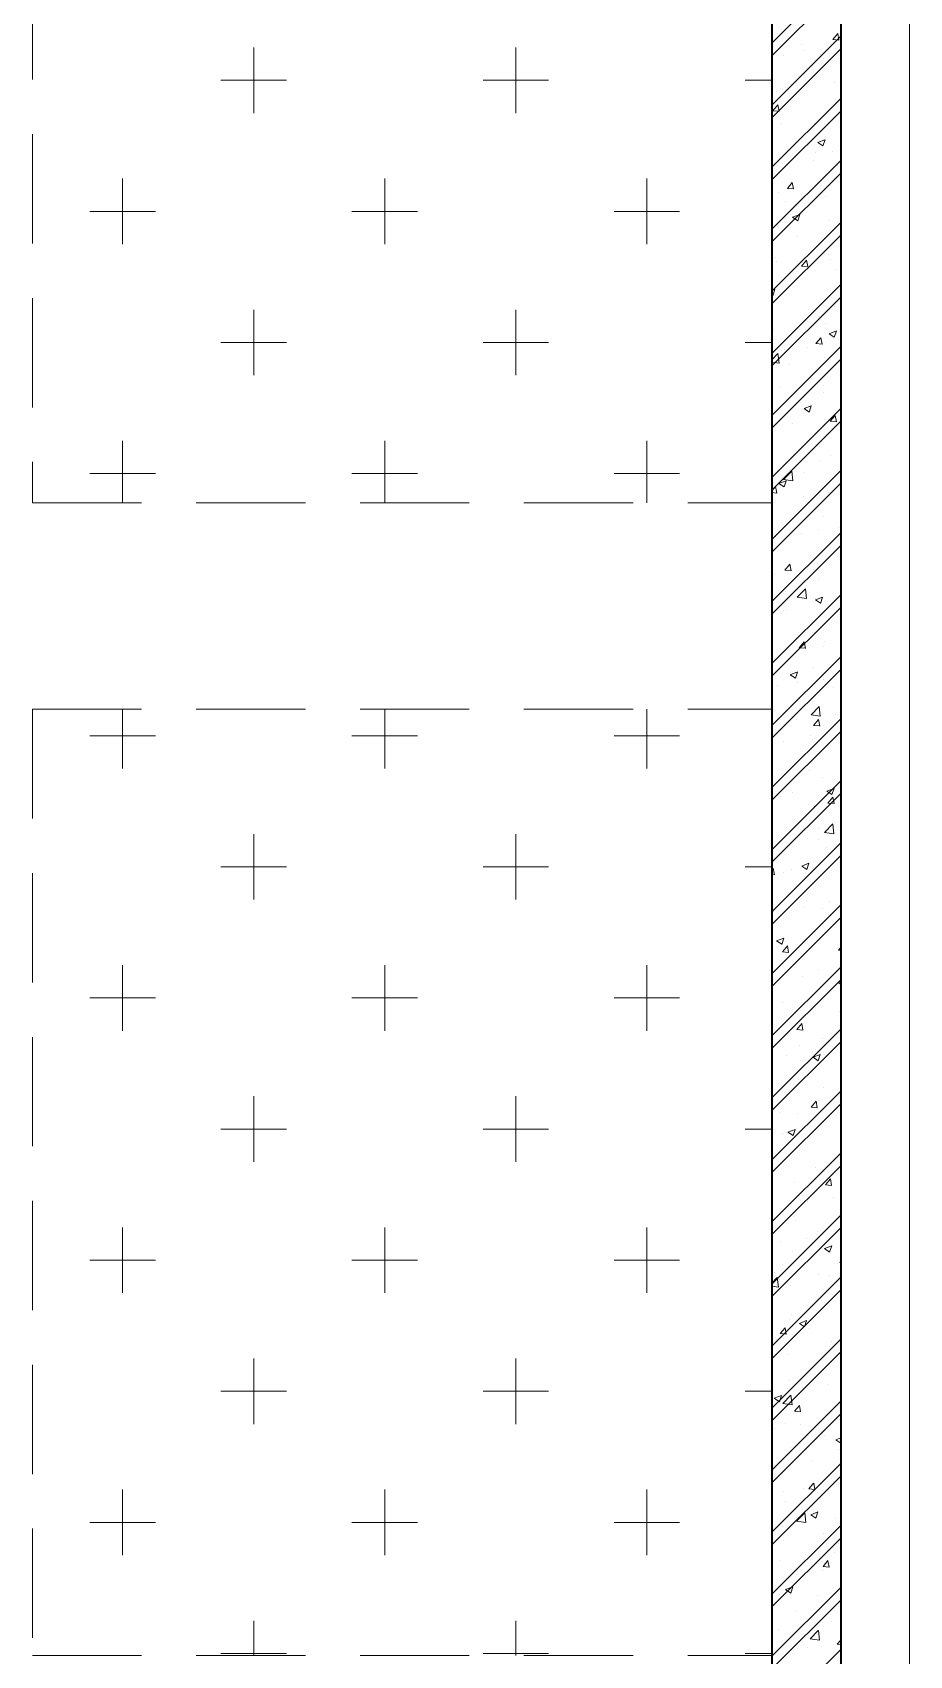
# Model space of a CAD drawing. Header units: millimetres. Extents: x 115500 to 206800, y -6300 to 53700.
# Drawn here: x 135850 to 138400, y 28950 to 33667 of the extents above; entities that cross this region are included whole.
import ezdxf

# ---------------------------------------------------------------- set-up
doc = ezdxf.new("R2010")
doc.units = ezdxf.units.MM
doc.linetypes.add('HIDDEN2', pattern=[4.7625, 3.175, -1.5875])
for name, color, linetype, lineweight in [('NDC_S_BEAM', 3, 'HIDDEN2', 20), ('NDC_S_HATCH MATERIAL', 8, 'Continuous', 13), ('NDC_S_SLAB', 2, 'Continuous', 20), ('NDC_S_WALL', 6, 'Continuous', 35)]:
    doc.layers.add(name, color=color, linetype=linetype, lineweight=lineweight)

msp = doc.modelspace()

# ---------------------------------------------------------------- linework, layer by layer
at = {"layer": 'NDC_S_BEAM', "ltscale": 100}
for p, q in [((135850, 34800), (135850, 32300)), ((138000, 34800), (138000, 32300)), ((135850, 32300), (138000, 32300)), ((135850, 31700), (135850, 28950)), ((135850, 31700), (138000, 31700)), ((138000, 31700), (138000, 28950)), ((135850, 28950), (138000, 28950))]:
    msp.add_line(p, q, dxfattribs=at)
at = {"layer": 'NDC_S_HATCH MATERIAL', "linetype": 'Continuous', "ltscale": 100}
for p, q in [((138000, 33636), (138200, 33836)), ((138000, 33599.2), (138200, 33799.2)), ((138000, 33455.7), (138200, 33655.7)), ((138085.4, 33632.1), (138085.4, 33632.1)), ((138176.6, 33646.4), (138191.1, 33663.6)), ((138176.6, 33646.4), (138194.5, 33644.8)), ((138194.6, 33644.7), (138191.1, 33663.5)), ((136493.2, 33432.7), (136493.2, 33623.2)), ((137255.2, 33432.7), (137255.2, 33623.2)), ((138000, 33418.9), (138200, 33618.9)), ((138034.5, 33601.2), (138034.5, 33601.2)), ((138091.8, 33614.6), (138091.8, 33614.6)), ((138141.2, 33602), (138141.2, 33602)), ((138148.6, 33591.8), (138148.6, 33591.8)), ((138186, 33620.4), (138186, 33620.4)), ((136398, 33528), (136588.5, 33528)), ((137160, 33528), (137350.5, 33528)), ((137922, 33528), (138000, 33528)), ((138012.9, 33496.3), (138012.9, 33496.3)), ((138030.9, 33501.3), (138030.9, 33501.3)), ((138038.2, 33506.1), (138038.2, 33506.1)), ((138182.4, 33520.5), (138182.4, 33520.5)), ((138000, 33275.3), (138200, 33475.3)), ((138003, 33439.6), (138017.5, 33456.8)), ((138021, 33437.9), (138017.5, 33456.7)), ((138025.7, 33479.6), (138025.7, 33479.6)), ((138185.8, 33472.8), (138185.8, 33472.8)), ((138000, 33238.6), (138200, 33438.6)), ((138003, 33439.6), (138021, 33438)), ((138027.2, 33401.5), (138027.2, 33401.5)), ((138123.5, 33402.9), (138123.5, 33402.9)), ((138152.7, 33401.1), (138152.7, 33401.1)), ((138178.7, 33420.7), (138178.7, 33420.7)), ((138198.6, 33412.8), (138198.6, 33412.8)), ((138133.1, 33347.2), (138154.1, 33355.3)), ((138148.1, 33337), (138154.2, 33355.2)), ((138127.4, 33319.5), (138127.4, 33319.5)), ((138133.1, 33347.2), (138148, 33337.2)), ((138175.1, 33320.8), (138175.1, 33320.8)), ((138000, 33095), (138200, 33295)), ((138000, 33058.3), (138200, 33258.3)), ((138023.6, 33301.6), (138023.6, 33301.6)), ((138030.5, 33286), (138030.5, 33286)), ((138044.5, 33284.6), (138044.5, 33284.6)), ((138119.6, 33294.5), (138119.6, 33294.5)), ((138190.7, 33279.2), (138190.7, 33279.2)), ((136112.2, 33051.7), (136112.2, 33242.2)), ((136874.2, 33051.7), (136874.2, 33242.2)), ((137636.2, 33051.7), (137636.2, 33242.2)), ((138044.7, 33213.9), (138059.1, 33231.1)), ((138044.7, 33213.9), (138062.6, 33212.3)), ((138062.6, 33212.2), (138059.2, 33231)), ((138140.3, 33222.1), (138140.3, 33222.1)), ((138171.4, 33220.9), (138171.4, 33220.9)), ((138019.9, 33201.7), (138019.9, 33201.7)), ((138040.7, 33176.1), (138040.7, 33176.1)), ((138067.7, 33167), (138067.7, 33167)), ((138154.3, 33191.1), (138154.3, 33191.1)), ((136017, 33147), (136207.5, 33147)), ((136779, 33147), (136969.5, 33147)), ((137541, 33147), (137731.5, 33147)), ((138000, 32914.7), (138200, 33114.7)), ((138037.3, 33126.2), (138037.3, 33126.2)), ((138060.1, 33129.7), (138081.1, 33137.7)), ((138060.1, 33129.7), (138075.1, 33119.6)), ((138075.1, 33119.5), (138081.2, 33137.6)), ((138167.8, 33121.1), (138167.8, 33121.1)), ((138000, 32878), (138200, 33078)), ((138016.3, 33101.9), (138016.3, 33101.9)), ((138075.4, 33072.8), (138075.4, 33072.8)), ((138151.8, 33021.2), (138151.8, 33021.2)), ((138164.1, 33021.2), (138164.1, 33021.2)), ((138009.3, 33013.7), (138009.3, 33013.7)), ((138012.6, 33002), (138012.6, 33002)), ((138072.6, 32973.4), (138072.6, 32973.4)), ((138086.3, 32988.2), (138100.8, 33005.5)), ((138086.3, 32988.2), (138104.2, 32986.7)), ((138104.3, 32986.6), (138100.8, 33005.4)), ((138169.5, 33007), (138169.5, 33007)), ((138186, 32979.4), (138186, 32979.4)), ((138000, 32734.4), (138200, 32934.4)), ((138000, 32917.1), (138008.1, 32920.2)), ((138000, 32903.5), (138002.1, 32902.1)), ((138000, 32697.7), (138200, 32897.7)), ((138002.1, 32902), (138008.2, 32920.1)), ((138009, 32902.1), (138009, 32902.1)), ((138160.5, 32921.3), (138160.5, 32921.3)), ((136493.2, 32670.7), (136493.2, 32861.2)), ((137255.2, 32670.7), (137255.2, 32861.2)), ((138107, 32861.1), (138107, 32861.1)), ((138109.8, 32854.5), (138109.8, 32854.5)), ((138139.5, 32842.2), (138139.5, 32842.2)), ((138182.1, 32871), (138182.1, 32871)), ((138005.3, 32802.3), (138005.3, 32802.3)), ((138156.8, 32821.5), (138156.8, 32821.5)), ((138166.2, 32791.3), (138187.2, 32799.4)), ((138166.2, 32791.3), (138181.1, 32781.3)), ((138181.2, 32781.2), (138187.2, 32799.3)), ((136398, 32766), (136588.5, 32766)), ((137160, 32766), (137350.5, 32766)), ((137922, 32766), (138000, 32766)), ((138000, 32554.1), (138200, 32754.1)), ((138028.1, 32742.8), (138028.1, 32742.8)), ((138036.4, 32746.3), (138036.4, 32746.3)), ((138103.2, 32752.6), (138103.2, 32752.6)), ((138127.9, 32762.6), (138142.4, 32779.8)), ((138127.9, 32762.6), (138145.9, 32761)), ((138145.9, 32760.9), (138142.4, 32779.7)), ((138000, 32715.9), (138017.5, 32734.1)), ((138000, 32517.3), (138200, 32717.3)), ((138000, 32708.9), (138020.8, 32705.6)), ((138001.7, 32702.4), (138001.7, 32702.4)), ((138020.8, 32705.5), (138017.5, 32734)), ((138051.4, 32701.2), (138051.4, 32701.2)), ((138153.2, 32721.6), (138153.2, 32721.6)), ((138114.6, 32660.9), (138114.6, 32660.9)), ((138137.9, 32649.3), (138137.9, 32649.3)), ((138151, 32641.3), (138151, 32641.3)), ((138024.3, 32634.3), (138024.3, 32634.3)), ((138149.6, 32621.7), (138149.6, 32621.7)), ((138000, 32373.8), (138200, 32573.8)), ((138093.2, 32573.8), (138114.2, 32581.9)), ((138093.2, 32573.8), (138108.1, 32563.7)), ((138108.2, 32563.6), (138114.2, 32581.8)), ((138169.5, 32536.9), (138184, 32554.2)), ((138187.5, 32535.2), (138184, 32554.1)), ((138000, 32337), (138200, 32537)), ((138059, 32531), (138059, 32531)), ((138145.9, 32521.9), (138145.9, 32521.9)), ((138151.8, 32541.9), (138151.8, 32541.9)), ((138169.5, 32536.9), (138187.5, 32535.4)), ((136112.2, 32300), (136112.2, 32480.2)), ((136874.2, 32300), (136874.2, 32480.2)), ((137636.2, 32300), (137636.2, 32480.2)), ((138138.6, 32462.3), (138138.6, 32462.3)), ((138142.3, 32422), (138142.3, 32422)), ((138169.5, 32437.6), (138169.5, 32437.6)), ((136017, 32385), (136207.5, 32385)), ((136779, 32385), (136969.5, 32385)), ((137541, 32385), (137731.5, 32385)), ((138000, 32193.5), (138200, 32393.5)), ((138020.2, 32356.3), (138041.2, 32364.3)), ((138033.9, 32367.9), (138057.3, 32392.2)), ((138033.9, 32367.9), (138060.6, 32363.7)), ((138035.2, 32346.1), (138041.2, 32364.2)), ((138035.5, 32366.4), (138035.5, 32366.4)), ((138060.6, 32363.7), (138057.3, 32392.1)), ((138093.4, 32388.6), (138093.4, 32388.6)), ((138000, 32156.7), (138200, 32356.7)), ((138000, 32334.9), (138010.5, 32347.3)), ((138000, 32329.7), (138013.9, 32328.5)), ((138014, 32328.4), (138010.5, 32347.2)), ((138020.2, 32356.3), (138035.1, 32346.2)), ((138090.6, 32319.2), (138090.6, 32319.2)), ((138138.6, 32322.1), (138138.6, 32322.1)), ((138156.7, 32348.3), (138156.7, 32348.3)), ((138165.7, 32329.1), (138165.7, 32329.1)), ((138033.7, 32236.1), (138033.7, 32236.1)), ((138135, 32222.3), (138135, 32222.3)), ((138150.1, 32261.4), (138150.1, 32261.4)), ((138193.9, 32229.4), (138193.9, 32229.4)), ((138199.3, 32235.5), (138200, 32235.7)), ((138199.3, 32235.5), (138200, 32235)), ((138000, 32013.2), (138200, 32213.2)), ((138000, 31976.4), (138200, 32176.4)), ((138011.7, 32200.9), (138011.7, 32200.9)), ((138086.8, 32210.8), (138086.8, 32210.8)), ((138007.9, 32092.5), (138007.9, 32092.5)), ((138037.6, 32104.4), (138052.1, 32121.7)), ((138037.6, 32104.4), (138055.6, 32102.9)), ((138055.6, 32102.8), (138052.1, 32121.6)), ((138121.5, 32107.4), (138121.5, 32107.4)), ((138131.3, 32122.4), (138131.3, 32122.4)), ((138135.4, 32076.1), (138135.4, 32076.1)), ((138137.7, 32082.4), (138137.7, 32082.4)), ((138000, 31832.8), (138200, 32032.8)), ((138038.6, 32042.5), (138038.6, 32042.5)), ((138073.7, 32026), (138097.1, 32050.3)), ((138100.4, 32021.8), (138097.1, 32050.3)), ((138198.7, 32035.8), (138198.7, 32035.8)), ((138000, 31796.1), (138200, 31996.1)), ((138034.6, 31986.5), (138034.6, 31986.5)), ((138042.6, 31989.1), (138042.6, 31989.1)), ((138073.7, 32026), (138100.4, 32021.9)), ((138126.3, 32017.9), (138147.3, 32026)), ((138126.3, 32017.9), (138141.2, 32007.9)), ((138127.7, 32022.5), (138127.7, 32022.5)), ((138141.2, 32007.8), (138147.3, 32025.9)), ((138075.8, 31923.6), (138075.8, 31923.6)), ((138079.2, 31878.8), (138093.7, 31896)), ((138097.2, 31877.1), (138093.7, 31895.9)), ((138124, 31922.7), (138124, 31922.7)), ((138153.1, 31895.7), (138153.1, 31895.7)), ((138000, 31652.5), (138200, 31852.5)), ((138079.2, 31878.8), (138097.2, 31877.2)), ((138149.2, 31881.5), (138149.2, 31881.5)), ((138000, 31615.8), (138200, 31815.8)), ((138053.3, 31800.4), (138074.3, 31808.4)), ((138053.3, 31800.4), (138068.2, 31790.3)), ((138068.2, 31790.2), (138074.3, 31808.3)), ((138120.4, 31822.8), (138120.4, 31822.8)), ((138017.3, 31770.3), (138017.3, 31770.3)), ((138074.2, 31777.4), (138074.2, 31777.4)), ((138149.3, 31787.3), (138149.3, 31787.3)), ((138177.5, 31763.5), (138177.5, 31763.5)), ((136112.2, 31527.7), (136112.2, 31700)), ((136874.2, 31527.7), (136874.2, 31700)), ((137636.2, 31527.7), (137636.2, 31700)), ((138080.6, 31730), (138080.6, 31730)), ((138113.5, 31684.1), (138136.8, 31708.5)), ((138116.7, 31722.9), (138116.7, 31722.9)), ((138136.8, 31702.5), (138136.8, 31702.5)), ((138140.2, 31679.9), (138136.9, 31708.4)), ((138000, 31472.2), (138200, 31672.2)), ((138070.4, 31669), (138070.4, 31669)), ((138113.5, 31684.1), (138140.1, 31680)), ((138120.9, 31653.1), (138135.3, 31670.4)), ((138120.9, 31653.1), (138138.8, 31651.6)), ((138138.8, 31651.4), (138135.4, 31670.2)), ((138184, 31683.9), (138184, 31683.9)), ((136017, 31623), (136207.5, 31623)), ((136779, 31623), (136969.5, 31623)), ((137541, 31623), (137731.5, 31623)), ((138000, 31435.5), (138200, 31635.5)), ((138033.7, 31606.6), (138033.7, 31606.6)), ((138113.1, 31623), (138113.1, 31623)), ((138117.8, 31611), (138117.8, 31611)), ((138000, 31590.4), (138001.3, 31590.9)), ((138000, 31586.8), (138001.3, 31590.8)), ((138105.1, 31565.6), (138105.1, 31565.6)), ((138109.4, 31523.2), (138109.4, 31523.2)), ((138000, 31291.9), (138200, 31491.9)), ((138148.3, 31501.6), (138148.3, 31501.6)), ((138159.4, 31462), (138180.4, 31470.1)), ((138159.4, 31462), (138174.3, 31452)), ((138174.3, 31451.9), (138180.4, 31470)), ((138000, 31255.2), (138200, 31455.2)), ((138026.2, 31447.3), (138026.2, 31447.3)), ((138059.4, 31457.7), (138059.4, 31457.7)), ((138105.8, 31423.3), (138105.8, 31423.3)), ((138122.6, 31417.4), (138122.6, 31417.4)), ((138162.5, 31427.5), (138177, 31444.7)), ((138162.5, 31427.5), (138180.4, 31425.9)), ((138180.5, 31425.8), (138177, 31444.6)), ((136493.2, 31146.7), (136493.2, 31337.2)), ((137255.2, 31146.7), (137255.2, 31337.2)), ((138102.1, 31323.4), (138102.1, 31323.4)), ((138135.9, 31322.6), (138135.9, 31322.6)), ((138136.7, 31353.9), (138136.7, 31353.9)), ((138153.2, 31342.2), (138176.6, 31366.6)), ((138153.2, 31342.2), (138179.9, 31338.1)), ((138179.9, 31338), (138176.6, 31366.5)), ((138000, 31111.6), (138200, 31311.6)), ((138000, 31074.8), (138200, 31274.8)), ((138159.8, 31298.5), (138159.8, 31298.5)), ((136398, 31242), (136588.5, 31242)), ((137160, 31242), (137350.5, 31242)), ((137922, 31242), (138000, 31242)), ((138000, 31233.8), (138003.4, 31237.9)), ((138006.9, 31219), (138003.4, 31237.8)), ((138032.8, 31226.7), (138032.8, 31226.7)), ((138057.8, 31235.6), (138057.8, 31235.6)), ((138086.4, 31244.5), (138107.4, 31252.6)), ((138086.4, 31244.5), (138101.3, 31234.4)), ((138101.3, 31234.3), (138107.4, 31252.5)), ((138132.9, 31245.5), (138132.9, 31245.5)), ((138000, 31219.7), (138006.9, 31219.1)), ((138098.5, 31223.6), (138098.5, 31223.6)), ((138101.4, 31145.2), (138101.4, 31145.2)), ((138167.6, 31142.1), (138167.6, 31142.1)), ((138000, 30931.3), (138200, 31131.3)), ((138000, 30894.5), (138200, 31094.5)), ((138004.5, 31111.6), (138004.5, 31111.6)), ((138054, 31127.2), (138054, 31127.2)), ((138094.8, 31123.7), (138094.8, 31123.7)), ((138147.4, 31121.7), (138147.4, 31121.7)), ((138164.7, 31104.9), (138164.7, 31104.9)), ((138013.4, 31027), (138034.4, 31035)), ((138013.4, 31027), (138028.3, 31016.9)), ((138028.3, 31016.8), (138034.4, 31034.9)), ((138030.6, 30995), (138045, 31012.2)), ((138030.6, 30995), (138048.5, 30993.4)), ((138041.7, 30992.7), (138041.7, 30992.7)), ((138048.5, 30993.3), (138045.1, 31012.1)), ((138088.7, 31023.8), (138088.7, 31023.8)), ((138091.2, 31023.8), (138091.2, 31023.8)), ((138193, 31000.3), (138200, 31007.6)), ((138193, 31000.3), (138200, 30999.2)), ((136112.2, 30765.7), (136112.2, 30956.2)), ((136874.2, 30765.7), (136874.2, 30956.2)), ((137636.2, 30765.7), (137636.2, 30956.2)), ((138000, 30751), (138200, 30951)), ((138000, 30714.2), (138200, 30914.2)), ((138009.7, 30905.5), (138009.7, 30905.5)), ((138087.5, 30924), (138087.5, 30924)), ((138135, 30942.7), (138135, 30942.7)), ((138192.5, 30906.2), (138200, 30909.1)), ((138192.5, 30906.2), (138200, 30901.1)), ((138199.2, 30930.4), (138199.2, 30930.4)), ((136017, 30861), (136207.5, 30861)), ((136779, 30861), (136969.5, 30861)), ((137541, 30861), (137731.5, 30861)), ((138032, 30846.8), (138032, 30846.8)), ((138083.9, 30824.1), (138083.9, 30824.1)), ((138120.3, 30812.1), (138120.3, 30812.1)), ((138143.5, 30832.6), (138143.5, 30832.6)), ((138195.4, 30822), (138195.4, 30822)), ((138000, 30570.7), (138200, 30770.7)), ((138046.6, 30799.1), (138046.6, 30799.1)), ((138072.2, 30769.3), (138086.7, 30786.6)), ((138072.2, 30769.3), (138090.1, 30767.7)), ((138090.2, 30767.6), (138086.7, 30786.4)), ((138000, 30533.9), (138200, 30733.9)), ((138080.2, 30724.2), (138080.2, 30724.2)), ((138146.5, 30741.9), (138146.5, 30741.9)), ((138041.4, 30693.8), (138041.4, 30693.8)), ((138083.8, 30680.1), (138083.8, 30680.1)), ((138116.5, 30703.7), (138116.5, 30703.7)), ((138119.5, 30688.6), (138140.5, 30696.7)), ((138119.5, 30688.6), (138134.4, 30678.6)), ((138134.4, 30678.5), (138140.5, 30696.6)), ((138076.6, 30624.4), (138076.6, 30624.4)), ((136493.2, 30384.7), (136493.2, 30575.2)), ((137255.2, 30384.7), (137255.2, 30575.2)), ((138000, 30390.3), (138200, 30590.3)), ((138037.5, 30585.3), (138037.5, 30585.3)), ((138151.2, 30600.3), (138151.2, 30600.3)), ((138000, 30353.6), (138200, 30553.6)), ((138025.4, 30526.8), (138025.4, 30526.8)), ((138072.9, 30524.5), (138072.9, 30524.5)), ((138113.8, 30543.7), (138128.3, 30560.9)), ((138113.8, 30543.7), (138131.8, 30542.1)), ((138131.8, 30542), (138128.3, 30560.8)), ((138134.1, 30562.9), (138134.1, 30562.9)), ((138185.5, 30520), (138185.5, 30520)), ((136398, 30480), (136588.5, 30480)), ((137160, 30480), (137350.5, 30480)), ((137922, 30480), (138000, 30480)), ((138046.5, 30471.1), (138067.5, 30479.1)), ((138061.4, 30460.9), (138067.5, 30479)), ((138072.2, 30482), (138072.2, 30482)), ((138088.6, 30486.5), (138088.6, 30486.5)), ((138031.1, 30467), (138031.1, 30467)), ((138046.5, 30471.1), (138061.4, 30461)), ((138069.3, 30424.6), (138069.3, 30424.6)), ((138000, 30210), (138200, 30410)), ((138182.8, 30388.6), (138182.8, 30388.6)), ((138000, 30173.3), (138200, 30373.3)), ((138125.8, 30367.5), (138125.8, 30367.5)), ((138145.6, 30362), (138145.6, 30362)), ((138155.4, 30318), (138169.9, 30335.2)), ((138173.4, 30316.3), (138169.9, 30335.1)), ((138065.6, 30324.8), (138065.6, 30324.8)), ((138155.4, 30318), (138173.4, 30316.4)), ((138103.9, 30270.3), (138103.9, 30270.3)), ((138179, 30280.1), (138179, 30280.1)), ((136112.2, 30003.7), (136112.2, 30194.2)), ((136874.2, 30003.7), (136874.2, 30194.2)), ((137636.2, 30003.7), (137636.2, 30194.2)), ((138000, 30029.7), (138200, 30229.7)), ((138000, 29993), (138200, 30193)), ((138062, 30224.9), (138062, 30224.9)), ((138067.4, 30214.2), (138067.4, 30214.2)), ((138024.9, 30151.9), (138024.9, 30151.9)), ((138100, 30161.8), (138100, 30161.8)), ((138130.7, 30173.9), (138130.7, 30173.9)), ((138133.3, 30183), (138133.3, 30183)), ((136017, 30099), (136207.5, 30099)), ((136779, 30099), (136969.5, 30099)), ((137541, 30099), (137731.5, 30099)), ((138058.4, 30125), (138058.4, 30125)), ((138152.5, 30132.8), (138173.6, 30140.8)), ((138152.5, 30132.8), (138167.5, 30122.7)), ((138167.5, 30122.6), (138173.6, 30140.7)), ((138197.1, 30092.3), (138200, 30095.8)), ((138000, 29849.4), (138200, 30049.4)), ((138000, 30032.5), (138015.5, 30048.7)), ((138007.7, 30061.8), (138007.7, 30061.8)), ((138018.9, 30020.1), (138015.5, 30048.6)), ((138030.2, 30087.1), (138030.2, 30087.1)), ((138134.7, 30058.5), (138134.7, 30058.5)), ((138167.9, 30055), (138167.9, 30055)), ((138197.1, 30092.3), (138200, 30092.1)), ((138000, 30023.1), (138018.8, 30020.2)), ((138000, 29812.7), (138200, 30012.7)), ((138021.1, 30043.5), (138021.1, 30043.5)), ((138054.7, 30025.2), (138054.7, 30025.2)), ((138144.8, 29982.1), (138144.8, 29982.1)), ((138051.1, 29925.3), (138051.1, 29925.3)), ((138055.8, 29940.1), (138055.8, 29940.1)), ((138079.6, 29915.2), (138100.6, 29923.3)), ((138079.6, 29915.2), (138094.5, 29905.1)), ((138094.5, 29905), (138100.6, 29923.2)), ((138000, 29669.1), (138200, 29869.1)), ((138012.5, 29868.2), (138012.5, 29868.2)), ((138023.5, 29885.5), (138038, 29902.7)), ((138023.5, 29885.5), (138041.5, 29883.9)), ((138041.5, 29883.8), (138038, 29902.6)), ((138109.4, 29901.7), (138109.4, 29901.7)), ((138172.7, 29861.4), (138172.7, 29861.4)), ((136493.2, 29622.7), (136493.2, 29813.2)), ((137255.2, 29622.7), (137255.2, 29813.2)), ((138000, 29632.4), (138200, 29832.4)), ((138047.4, 29825.4), (138047.4, 29825.4)), ((138166.4, 29846.8), (138166.4, 29846.8)), ((138132.4, 29803.1), (138132.4, 29803.1)), ((136398, 29718), (136588.5, 29718)), ((137160, 29718), (137350.5, 29718)), ((137922, 29718), (138000, 29718)), ((138043.8, 29725.6), (138043.8, 29725.6)), ((138049.8, 29749.2), (138049.8, 29749.2)), ((138087.4, 29728.4), (138087.4, 29728.4)), ((138162.6, 29738.3), (138162.6, 29738.3)), ((138199.6, 29748), (138199.6, 29748)), ((138000, 29488.8), (138200, 29688.8)), ((138006.6, 29697.7), (138027.6, 29705.7)), ((138006.6, 29697.7), (138021.5, 29687.6)), ((138021.5, 29687.5), (138027.6, 29705.6)), ((138029.3, 29707.2), (138029.3, 29707.2)), ((138031.9, 29682.4), (138055.3, 29706.8)), ((138031.9, 29682.4), (138058.6, 29678.3)), ((138058.6, 29678.2), (138055.3, 29706.7)), ((138065.1, 29659.9), (138079.6, 29677.1)), ((138083.1, 29658.2), (138079.6, 29677)), ((138000, 29452), (138200, 29652)), ((138040.1, 29625.7), (138040.1, 29625.7)), ((138065.1, 29659.9), (138083.1, 29658.3)), ((138195.9, 29648.2), (138195.9, 29648.2)), ((138197.2, 29635), (138197.2, 29635)), ((138008.5, 29610.1), (138008.5, 29610.1)), ((138083.6, 29620), (138083.6, 29620)), ((138143.9, 29602.2), (138143.9, 29602.2)), ((138151.5, 29589.1), (138151.5, 29589.1)), ((138185.6, 29576.9), (138200, 29582.4)), ((138185.6, 29576.9), (138200, 29567.2)), ((138054.6, 29555.6), (138054.6, 29555.6)), ((138192.3, 29548.3), (138192.3, 29548.3)), ((138000, 29308.5), (138200, 29508.5)), ((138004.7, 29501.7), (138004.7, 29501.7)), ((138036.5, 29525.8), (138036.5, 29525.8)), ((138118.3, 29516.6), (138118.3, 29516.6)), ((138000, 29271.7), (138200, 29471.7)), ((138091.8, 29436.6), (138091.8, 29436.6)), ((138106.8, 29434.2), (138121.2, 29451.4)), ((138106.8, 29434.2), (138124.7, 29432.6)), ((138124.7, 29432.5), (138121.3, 29451.3)), ((138188.6, 29448.4), (138188.6, 29448.4)), ((136112.2, 29241.7), (136112.2, 29432.2)), ((136874.2, 29241.7), (136874.2, 29432.2)), ((137636.2, 29241.7), (137636.2, 29432.2)), ((138032.8, 29425.9), (138032.8, 29425.9)), ((138039.4, 29398.3), (138039.4, 29398.3)), ((138131.5, 29423.2), (138131.5, 29423.2)), ((138071.7, 29340.5), (138095.1, 29364.9)), ((138071.7, 29340.5), (138098.4, 29336.4)), ((138098.4, 29336.3), (138095.1, 29364.8)), ((138112.6, 29359.3), (138133.6, 29367.4)), ((138112.6, 29359.3), (138127.6, 29349.3)), ((138127.6, 29349.2), (138133.7, 29367.3)), ((138185, 29348.6), (138185, 29348.6)), ((136017, 29337), (136207.5, 29337)), ((136779, 29337), (136969.5, 29337)), ((137541, 29337), (137731.5, 29337)), ((138000, 29128.2), (138200, 29328.2)), ((138028.4, 29327.3), (138028.4, 29327.3)), ((138029.2, 29326.1), (138029.2, 29326.1)), ((138150, 29304.9), (138150, 29304.9)), ((138000, 29091.4), (138200, 29291.4)), ((138033.4, 29283.3), (138033.4, 29283.3)), ((138181.3, 29248.7), (138181.3, 29248.7)), ((138193.5, 29276.6), (138193.5, 29276.6)), ((138025.5, 29226.2), (138025.5, 29226.2)), ((138096.6, 29243), (138096.6, 29243)), ((138143, 29222.3), (138143, 29222.3)), ((138148.4, 29208.5), (138162.9, 29225.8)), ((138148.4, 29208.5), (138166.3, 29207)), ((138166.3, 29206.9), (138162.9, 29225.7)), ((138071, 29186.6), (138071, 29186.6)), ((138146.1, 29196.5), (138146.1, 29196.5)), ((138000, 28947.9), (138200, 29147.9)), ((138000, 28911.1), (138200, 29111.1)), ((138021.9, 29126.3), (138021.9, 29126.3)), ((138039.6, 29141.8), (138060.6, 29149.8)), ((138039.6, 29141.8), (138054.6, 29131.7)), ((138054.6, 29131.6), (138060.7, 29149.7)), ((138133.8, 29124.1), (138133.8, 29124.1)), ((138177.7, 29148.8), (138177.7, 29148.8)), ((138067.2, 29078.2), (138067.2, 29078.2)), ((138180.8, 29093.1), (138180.8, 29093.1)), ((136493.2, 28950), (136493.2, 29051.2)), ((137255.2, 28950), (137255.2, 29051.2)), ((138018.2, 29026.5), (138018.2, 29026.5)), ((138111.5, 28998.6), (138134.8, 29023)), ((138130.6, 29043.3), (138130.6, 29043.3)), ((138138.2, 28994.4), (138134.9, 29022.9)), ((138174, 29049), (138174, 29049)), ((138000, 28767.5), (138200, 28967.5)), ((138075.4, 28970.8), (138075.4, 28970.8)), ((138101.9, 28974.8), (138101.9, 28974.8)), ((138111.5, 28998.6), (138138.2, 28994.5)), ((138190, 28982.9), (138200, 28994.8)), ((138190, 28982.9), (138200, 28982)), ((136398, 28956), (136588.5, 28956)), ((137160, 28956), (137350.5, 28956)), ((137922, 28956), (138000, 28956))]:
    msp.add_line(p, q, dxfattribs=at)
at = {"layer": 'NDC_S_SLAB', "ltscale": 10}
msp.add_line((138400, 37900.4), (138400, 17100.4), dxfattribs=at)
at = {"layer": 'NDC_S_WALL', "ltscale": 100}
for p, q in [((138200, 37700.4), (138200, 17300.4)), ((138000, 37500.4), (138000, 17500.4))]:
    msp.add_line(p, q, dxfattribs=at)

doc.saveas('drawing.dxf')
